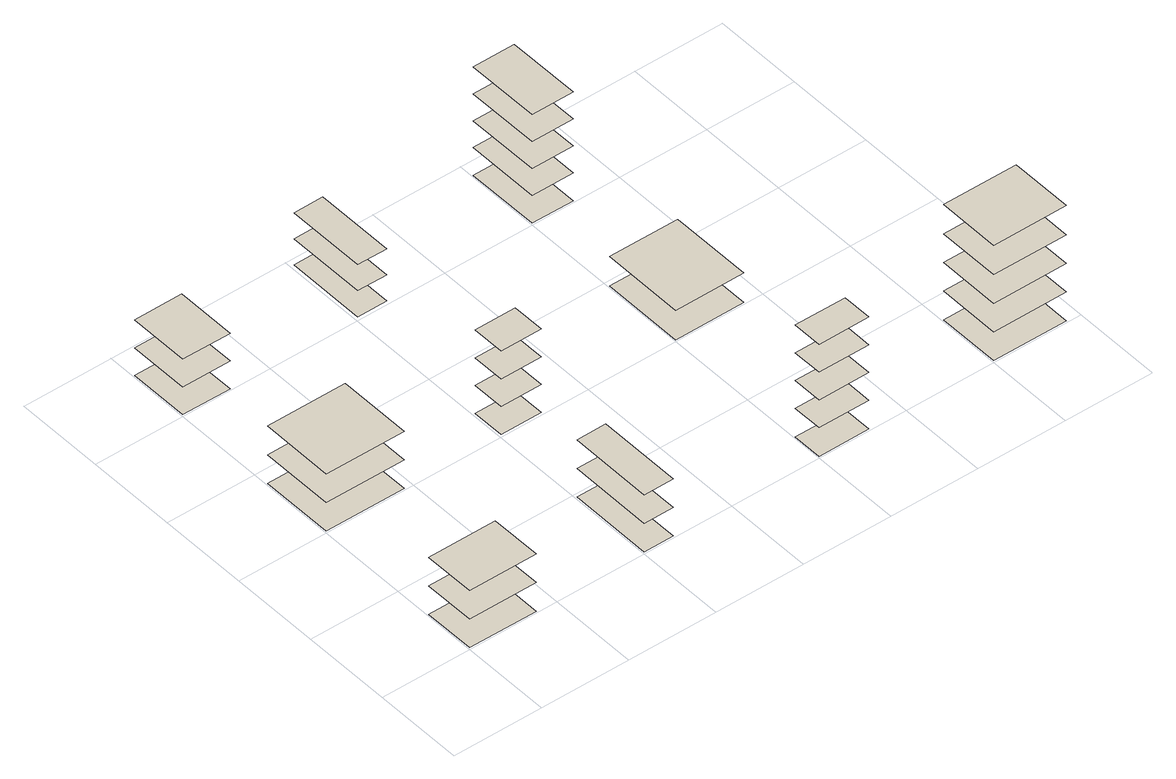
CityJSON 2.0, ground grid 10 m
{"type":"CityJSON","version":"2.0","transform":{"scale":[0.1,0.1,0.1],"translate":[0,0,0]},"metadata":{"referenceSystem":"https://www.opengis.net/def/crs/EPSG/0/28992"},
"CityObjects":{
"building1":{"type":"Building","attributes":{"roofType":"Hipped","yearOfConstruction":1963,"function":"Residential","storeysAboveGround":2},"geometry":[{"type":"MultiSurface","lod":"1","boundaries":[[[0,1,2,3]],[[4,5,6,7]],[[8,9,10,11]]]}]},
"building2":{"type":"Building","attributes":{"roofType":"Shed","yearOfConstruction":2009,"function":"Residential","storeysAboveGround":2},"geometry":[{"type":"MultiSurface","lod":"1","boundaries":[[[12,13,14,15]],[[16,17,18,19]],[[20,21,22,23]]]}]},
"building3":{"type":"Building","attributes":{"roofType":"Gabled","yearOfConstruction":2002,"function":"Residential","storeysAboveGround":2},"geometry":[{"type":"MultiSurface","lod":"1","boundaries":[[[24,25,26,27]],[[28,29,30,31]],[[32,33,34,35]]]}]},
"building4":{"type":"Building","attributes":{"roofType":"Shed","yearOfConstruction":1948,"function":"Residential","storeysAboveGround":2},"geometry":[{"type":"MultiSurface","lod":"1","boundaries":[[[36,37,38,39]],[[40,41,42,43]],[[44,45,46,47]]]}]},
"building5":{"type":"Building","attributes":{"roofType":"Flat","yearOfConstruction":1955,"function":"Industrial","storeysAboveGround":4},"geometry":[{"type":"MultiSurface","lod":"1","boundaries":[[[48,49,50,51]],[[52,53,54,55]],[[56,57,58,59]],[[60,61,62,63]]]}]},
"building6":{"type":"Building","attributes":{"roofType":"Hipped","yearOfConstruction":1988,"function":"Residential","storeysAboveGround":2},"geometry":[{"type":"MultiSurface","lod":"1","boundaries":[[[64,65,66,67]],[[68,69,70,71]],[[72,73,74,75]]]}]},
"building7":{"type":"Building","attributes":{"roofType":"Flat","yearOfConstruction":2004,"function":"Industrial","storeysAboveGround":5},"geometry":[{"type":"MultiSurface","lod":"1","boundaries":[[[76,77,78,79]],[[80,81,82,83]],[[84,85,86,87]],[[88,89,90,91]],[[92,93,94,95]]]}]},
"building8":{"type":"Building","attributes":{"roofType":"Flat","yearOfConstruction":1948,"function":"Residential","storeysAboveGround":2},"geometry":[{"type":"MultiSurface","lod":"1","boundaries":[[[96,97,98,99]],[[100,101,102,103]]]}]},
"building9":{"type":"Building","attributes":{"roofType":"Flat","yearOfConstruction":1962,"function":"Residential","storeysAboveGround":5},"geometry":[{"type":"MultiSurface","lod":"1","boundaries":[[[104,105,106,107]],[[108,109,110,111]],[[112,113,114,115]],[[116,117,118,119]],[[120,121,122,123]]]}]},
"building10":{"type":"Building","attributes":{"roofType":"Flat","yearOfConstruction":1996,"function":"Residential","storeysAboveGround":5},"geometry":[{"type":"MultiSurface","lod":"1","boundaries":[[[124,125,126,127]],[[128,129,130,131]],[[132,133,134,135]],[[136,137,138,139]],[[140,141,142,143]]]}]}
},
"vertices":[
[2,59,1],[78,59,1],[78,2,1],[2,2,1],[2,59,35],[78,59,35],[78,2,35],[2,2,35],[2,59,69],[78,59,69],[78,2,69],[2,2,69],
[2,284,1],[91,284,1],[91,202,1],[2,202,1],[2,284,35],[91,284,35],[91,202,35],[2,202,35],[2,284,69],[91,284,69],[91,202,69],[2,202,69],
[2,469,1],[56,469,1],[56,402,1],[2,402,1],[2,469,34],[56,469,34],[56,402,34],[2,402,34],[2,469,67],[56,469,67],[56,402,67],[2,402,67],
[202,96,1],[235,96,1],[235,2,1],[202,2,1],[202,96,35],[235,96,35],[235,2,35],[202,2,35],[202,96,69],[235,96,69],[235,2,69],[202,2,69],
[203,239,1],[249,239,1],[249,203,1],[203,203,1],[203,239,34],[249,239,34],[249,203,34],[203,203,34],[203,239,67],[249,239,67],[249,203,67],[203,203,67],[203,239,100],[249,239,100],[249,203,100],[203,203,100],
[204,493,1],[237,493,1],[237,404,1],[204,404,1],[204,493,32],[237,493,32],[237,404,32],[204,404,32],[204,493,63],[237,493,63],[237,404,63],[204,404,63],
[402,35,1],[459,35,1],[459,2,1],[402,2,1],[402,35,35],[459,35,35],[459,2,35],[402,2,35],[402,35,68],[459,35,68],[459,2,68],[402,2,68],[402,35,101],[459,35,101],[459,2,101],[402,2,101],[402,35,134],[459,35,134],[459,2,134],[402,2,134],
[402,294,1],[480,294,1],[480,202,1],[402,202,1],[402,294,36],[480,294,36],[480,202,36],[402,202,36],
[402,484,1],[449,484,1],[449,402,1],[402,402,1],[402,484,34],[449,484,34],[449,402,34],[402,402,34],[402,484,66],[449,484,66],[449,402,66],[402,402,66],[402,484,98],[449,484,98],[449,402,98],[402,402,98],[402,484,130],[449,484,130],[449,402,130],[402,402,130],
[602,72,1],[685,72,1],[685,2,1],[602,2,1],[602,72,35],[685,72,35],[685,2,35],[602,2,35],[602,72,69],[685,72,69],[685,2,69],[602,2,69],[602,72,103],[685,72,103],[685,2,103],[602,2,103],[602,72,138],[685,72,138],[685,2,138],[602,2,138]
]}
